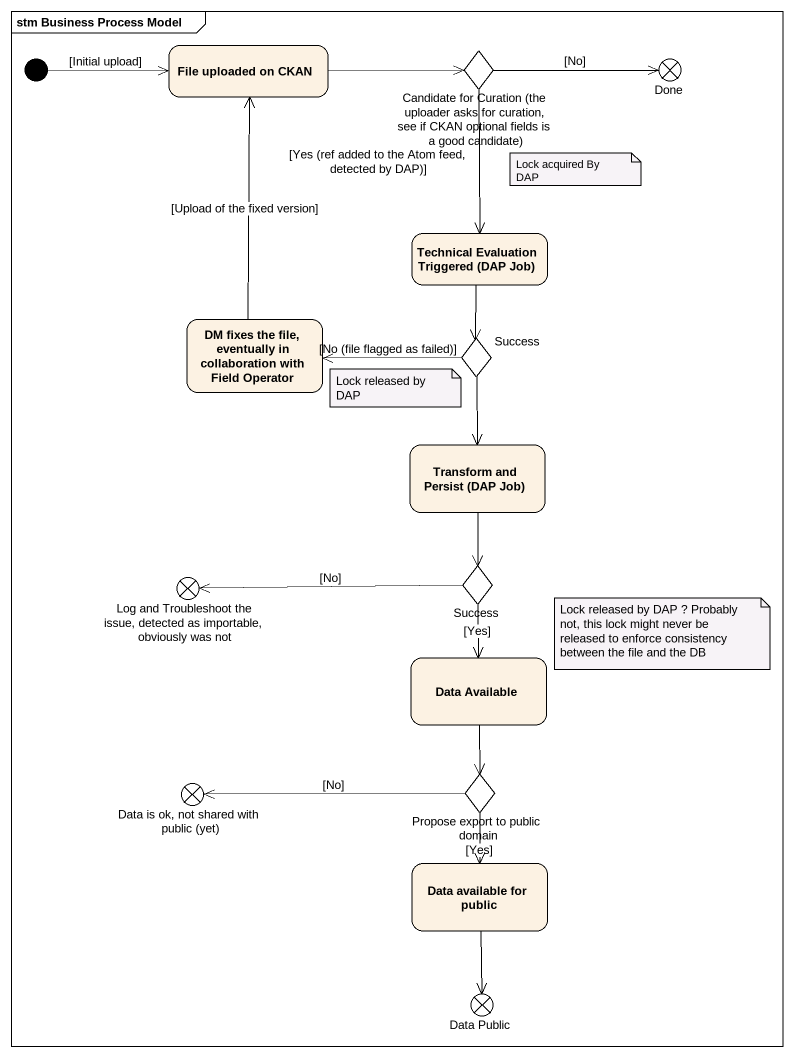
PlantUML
@startuml
mainframe stm Business Process Model
hide empty description
state "File uploaded on CKAN" as File_uploaded_on_CKAN
state "Candidate for Curation (the uploader asks for curation, see if CKAN optional fields is a good candidate)" as Candidate_for_Curation_the <<choice>>
state Done <<choice>>
state "Technical Evaluation Triggered (DAP Job)" as Technical_Evaluation
state "DM fixes the file, eventually in collaboration with Field Operator" as DM_fixes_the_file
state Success <<choice>>
state "Transform and Persist (DAP Job)" as Transform_and_Persist_DAP
state "Log and Troubleshoot the issue, detected as importable, obviously was not" as Log_and_Troubleshoot_the <<choice>>
state "Success" as Success_2 <<choice>>
state "Data Available" as Data_Available
state "Data is ok, not shared with public (yet)" as Data_is_ok_not_shared_with <<choice>>
state "Propose export to public domain" as Propose_export_to_public <<choice>>
state "Data available for public" as Data_available_for_public
state "Data Public" as Data_Public <<choice>>
[*] -right-> File_uploaded_on_CKAN : [Initial upload]
File_uploaded_on_CKAN -right-> Candidate_for_Curation_the
Candidate_for_Curation_the -right-> Done : [No]
Candidate_for_Curation_the --> Technical_Evaluation : [Yes (ref added to the Atom feed, detected by DAP)]
Technical_Evaluation --> Success
DM_fixes_the_file -up-> File_uploaded_on_CKAN : [Upload of the fixed version]
Success -left-> DM_fixes_the_file : [No (file flagged as failed)]
Success --> Transform_and_Persist_DAP
Transform_and_Persist_DAP --> Success_2
Success_2 -left-> Log_and_Troubleshoot_the : [No]
Success_2 --> Data_Available : [Yes]
Data_Available --> Propose_export_to_public
Propose_export_to_public -left-> Data_is_ok_not_shared_with : [No]
Propose_export_to_public --> Data_available_for_public : [Yes]
Data_available_for_public --> Data_Public
note as N1
  Lock acquired By DAP
end note
note as N2
  Lock released by DAP
end note
note as N3
  Lock released by DAP ? Probably not, this lock might never be released to enforce consistency between the file and the DB
end note
@enduml
